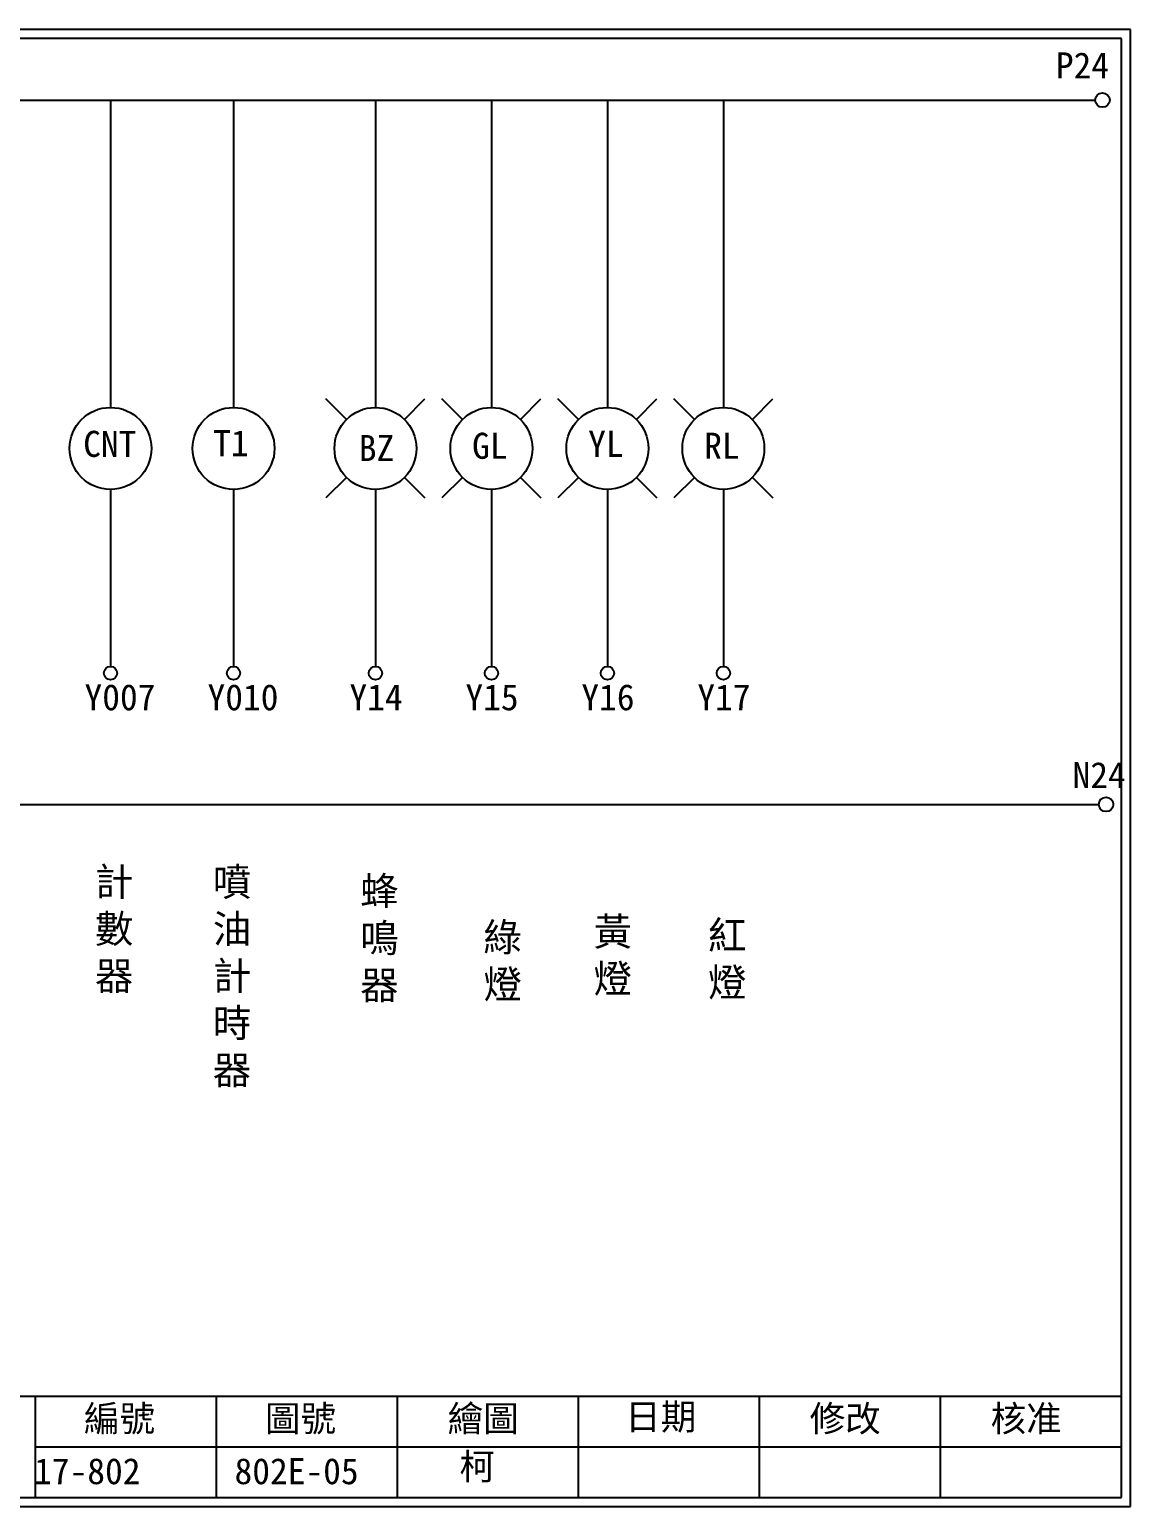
# Model space of a CAD drawing. Extents: x 972 to 1259, y -4 to 200.
# Drawn here: x 1106.6 to 1258.7, y -3.8 to 200.2 of the extents above; entities that cross this region are included whole.
import ezdxf

# ---------------------------------------------------------------- set-up
doc = ezdxf.new("R2010")
doc.units = 0
doc.layers.get('0').update_dxf_attribs({"linetype": 'CONTINUOUS'})
doc.layers.add('圖框層', color=7, linetype='CONTINUOUS')
doc.layers.add('標尺寸層', color=3, linetype='CONTINUOUS')
doc.styles.add('CNS', font='romanc.shx', dxfattribs={"bigfont": 'chineset.shx'})
doc.styles.add('STSL', font='kaiu.ttf')

msp = doc.modelspace()

# ---------------------------------------------------------------- linework, layer by layer
for p, q in [((1150.38, 146.34), (1147.55, 149.17)), ((1158.39, 146.34), (1161.22, 149.17)), ((1166.4, 146.34), (1163.57, 149.17)), ((1174.4, 146.34), (1177.23, 149.17)), ((1182.41, 146.34), (1179.58, 149.17)), ((1190.42, 146.34), (1193.25, 149.17)), ((1198.43, 146.34), (1195.6, 149.17)), ((1206.44, 146.34), (1209.26, 149.17)), ((1150.38, 138.33), (1147.55, 135.51)), ((1158.39, 138.33), (1161.22, 135.51)), ((1166.4, 138.33), (1163.57, 135.51)), ((1174.4, 138.33), (1177.23, 135.51)), ((1182.41, 138.33), (1179.58, 135.51)), ((1190.42, 138.33), (1193.25, 135.51)), ((1198.43, 138.33), (1195.6, 135.51)), ((1206.44, 138.33), (1209.26, 135.51))]:
    msp.add_line(p, q)
for centre in [(1254.79, 190.45), (1255.28, 93.18)]:
    msp.add_circle(centre, 1)
at = {"layer": '圖框層', "color": 7}
for p, q in [((1258.66, 200.19), (971.66, 200.19)), ((1258.66, -3.78), (1258.66, 200.19)), ((1257.41, 198.94), (972.91, 198.94)), ((1257.41, -2.53), (1257.41, 198.94)), ((972.91, 11.47), (1257.41, 11.47)), ((1107.41, -2.53), (1107.41, 11.47)), ((1132.41, -2.53), (1132.41, 11.47)), ((1157.41, -2.53), (1157.41, 11.47)), ((1182.41, -2.53), (1182.41, 11.47)), ((1207.41, -2.53), (1207.41, 11.47)), ((1232.41, -2.53), (1232.41, 11.47)), ((1107.41, 4.47), (1257.41, 4.47)), ((971.66, -3.78), (1258.66, -3.78)), ((972.91, -2.53), (1257.41, -2.53))]:
    msp.add_line(p, q, dxfattribs=at)
at = {"layer": '標尺寸層', "color": 7}
for p, q in [((976.2, 190.45), (1253.79, 190.45)), ((1117.79, 190.45), (1117.79, 148)), ((1134.78, 190.45), (1134.78, 148)), ((1154.38, 190.45), (1154.38, 148)), ((1170.4, 190.45), (1170.4, 148)), ((1186.42, 190.45), (1186.42, 148)), ((1202.43, 190.45), (1202.43, 148)), ((1117.79, 136.68), (1117.79, 112.23)), ((1134.78, 136.68), (1134.78, 112.23)), ((1154.38, 136.68), (1154.38, 112.23)), ((1170.4, 136.68), (1170.4, 112.23)), ((1186.42, 136.68), (1186.42, 112.23)), ((1202.43, 136.68), (1202.43, 112.23)), ((976.41, 93.18), (1254.28, 93.18))]:
    msp.add_line(p, q, dxfattribs=at)
for centre, radius in [((1117.79, 142.34), 5.66), ((1134.78, 142.34), 5.66), ((1154.38, 142.34), 5.66), ((1170.4, 142.34), 5.66), ((1186.42, 142.34), 5.66), ((1202.43, 142.34), 5.66), ((1117.79, 111.31), 0.92), ((1134.78, 111.31), 0.92), ((1154.38, 111.31), 0.92), ((1170.4, 111.31), 0.92), ((1186.42, 111.31), 0.92), ((1202.43, 111.31), 0.92)]:
    msp.add_circle(centre, radius, dxfattribs=at)

# ---------------------------------------------------------------- texts
at = {"layer": '圖框層', "color": 4, "style": 'STSL'}
for s, p in [('P24', (1248.35, 193.44)), ('CNT', (1114.02, 141.17)), ('T1', (1131.96, 141.27)), ('BZ', (1152.08, 140.6)), ('GL', (1167.73, 140.91)), ('YL', (1183.76, 141.18)), ('RL', (1199.78, 140.91)), ('Y007', (1114.2, 106.18)), ('Y010', (1131.19, 106.18)), ('Y14', (1150.79, 106.18)), ('Y15', (1166.81, 106.18)), ('Y16', (1182.82, 106.18)), ('Y17', (1198.84, 106.18)), ('N24', (1250.66, 95.43)), ('編號', (1114.12, 6.56)), ('圖號', (1139.12, 6.56)), ('繪圖', (1164.35, 6.56)), ('日期', (1188.88, 6.81)), ('修改', (1214.35, 6.56)), ('核准', (1239.35, 6.56)), ('17-802', (1107.24, -0.7)), ('802E-05', (1134.92, -0.7)), ('  柯', (1161.08, -0.07))]:
    msp.add_text(s, height=3.6, dxfattribs=at).set_placement(p)
at = {"layer": '標尺寸層', "color": 0, "char_height": 3.9, "attachment_point": 1, "style": 'CNS'}
for s, insert, width in [('{\\fDFKai-SB|b0|i0|c136|p65;計數器}', (1115.64, 84.45), 2.4709), ('{\\fDFKai-SB|b0|i0|c136|p65;噴油計時器}', (1131.91, 84.45), 4.7632)]:
    msp.add_mtext(s, dxfattribs=dict(at, insert=insert, width=width))
at = {"layer": '標尺寸層', "color": 7, "char_height": 3.9, "width": 2.8481, "attachment_point": 5, "style": 'CNS'}
for s, insert in [('{\\fDFKai-SB|b0|i0|c136|p65;蜂鳴器}', (1154.93, 74.52)), ('{\\fDFKai-SB|b0|i0|c136|p65;黃燈}', (1187.16, 72.17)), ('{\\fDFKai-SB|b0|i0|c136|p65;紅燈}', (1202.97, 71.65)), ('{\\fDFKai-SB|b0|i0|c136|p65;綠燈}', (1171.96, 71.39))]:
    msp.add_mtext(s, dxfattribs=dict(at, insert=insert))

doc.saveas('drawing.dxf')
